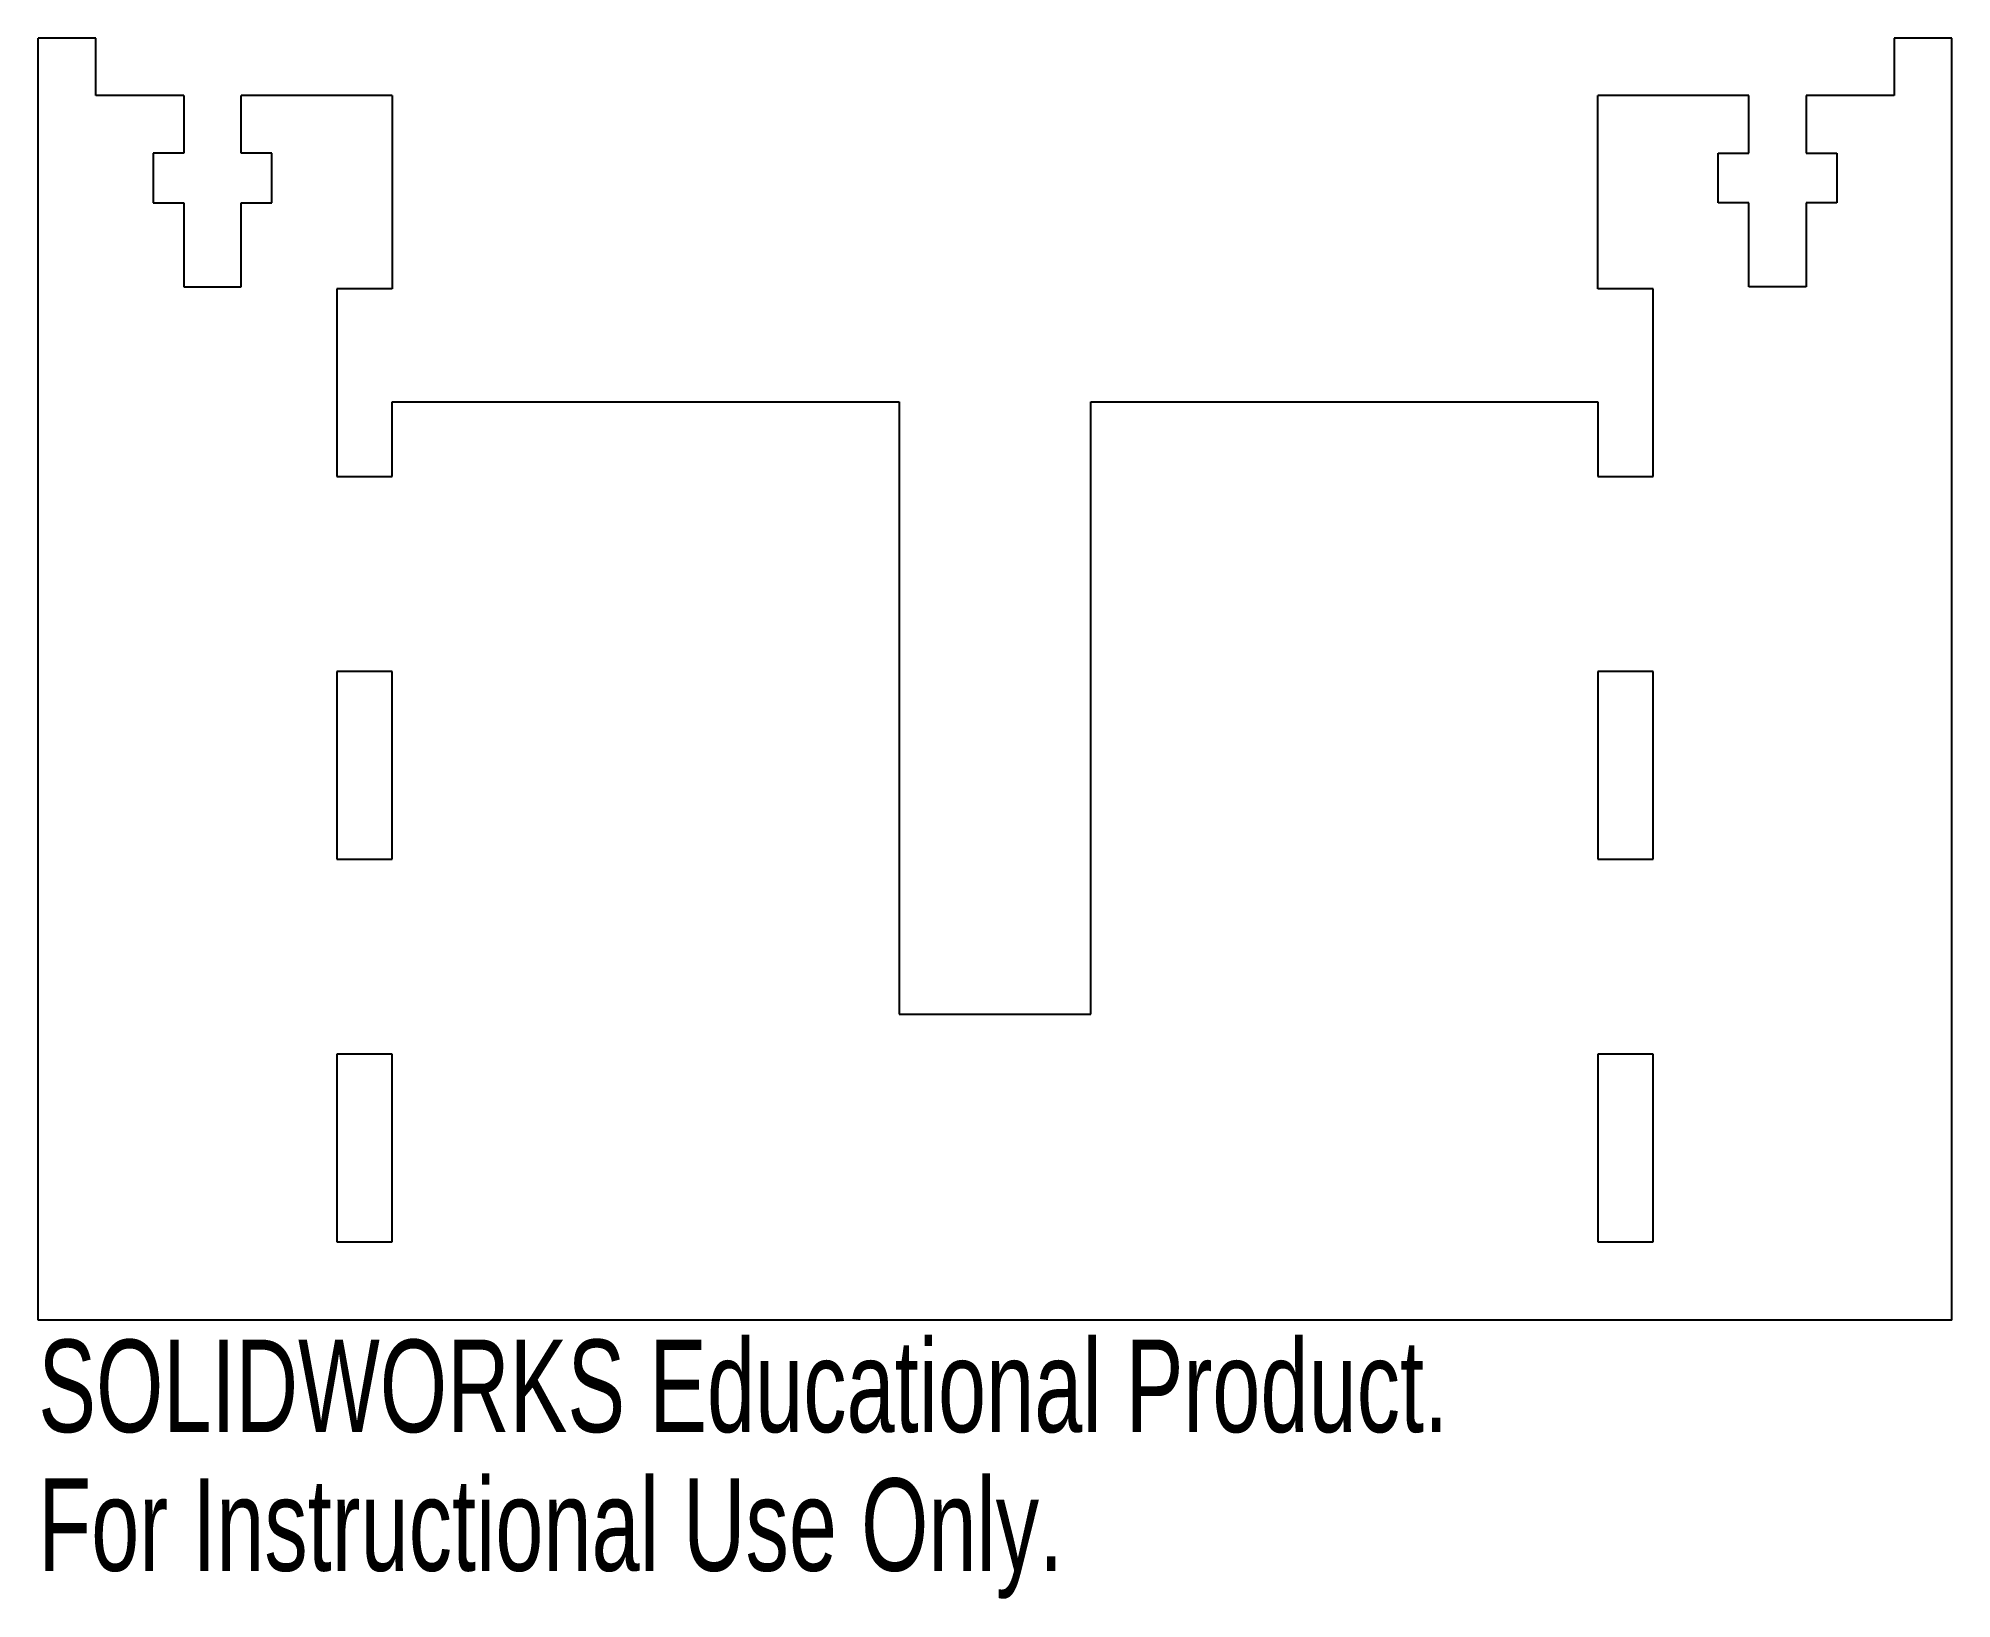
# Model space of a CAD drawing. Header units: millimetres. Extents: x -50 to 50, y -47 to 35.
import ezdxf

# ---------------------------------------------------------------- set-up
doc = ezdxf.new("R2010")
doc.units = ezdxf.units.MM
doc.styles.add('SLDTEXTSTYLE0', font='TXT', dxfattribs={"width": 0.7})

msp = doc.modelspace()

# ---------------------------------------------------------------- linework, layer by layer
at = {"color": 7, "linetype": 'Continuous', "lineweight": 25}
for p, q in [((-47, 35), (-50, 35)), ((-50, -32), (-50, 35)), ((-47, 32), (-47, 35)), ((50, 35), (47, 35)), ((47, 35), (47, 32)), ((50, -32), (50, 35)), ((-42.4, 32), (-47, 32)), ((-42.4, 32), (-42.4, 29)), ((-31.5, 32), (-39.4, 32)), ((-39.4, 29), (-39.4, 32)), ((-31.5, 32), (-31.5, 21.9)), ((39.4, 32), (31.5, 32)), ((31.5, 21.9), (31.5, 32)), ((39.4, 29), (39.4, 32)), ((47, 32), (42.4, 32)), ((42.4, 32), (42.4, 29)), ((-44, 29), (-44, 26.4)), ((-42.4, 29), (-44, 29)), ((-37.8, 29), (-39.4, 29)), ((-37.8, 26.4), (-37.8, 29)), ((37.8, 26.4), (37.8, 29)), ((37.8, 29), (39.4, 29)), ((42.4, 29), (44, 29)), ((44, 29), (44, 26.4)), ((-44, 26.4), (-42.4, 26.4)), ((-42.4, 26.4), (-42.4, 22)), ((-39.4, 26.4), (-37.8, 26.4)), ((-39.4, 22), (-39.4, 26.4)), ((39.4, 26.4), (37.8, 26.4)), ((39.4, 22), (39.4, 26.4)), ((44, 26.4), (42.4, 26.4)), ((42.4, 26.4), (42.4, 22)), ((-42.4, 22), (-39.4, 22)), ((42.4, 22), (39.4, 22)), ((-34.4, 21.9), (-34.4, 12.1)), ((-31.5, 21.9), (-34.4, 21.9)), ((34.4, 21.9), (31.5, 21.9)), ((34.4, 12.1), (34.4, 21.9)), ((-31.5, 16), (-5, 16)), ((-31.5, 12.1), (-31.5, 16)), ((-5, 16), (-5, -16)), ((5, 16), (31.5, 16)), ((5, -16), (5, 16)), ((31.5, 16), (31.5, 12.1)), ((-34.4, 12.1), (-31.5, 12.1)), ((31.5, 12.1), (34.4, 12.1)), ((-34.4, 1.9), (-34.4, -7.9)), ((-31.5, 1.9), (-34.4, 1.9)), ((-31.5, -7.9), (-31.5, 1.9)), ((31.5, 1.9), (31.5, -7.9)), ((34.4, 1.9), (31.5, 1.9)), ((34.4, -7.9), (34.4, 1.9)), ((-34.4, -7.9), (-31.5, -7.9)), ((31.5, -7.9), (34.4, -7.9)), ((-5, -16), (5, -16)), ((-34.4, -18.1), (-34.4, -27.9)), ((-31.5, -18.1), (-34.4, -18.1)), ((-31.5, -27.9), (-31.5, -18.1)), ((31.5, -18.1), (31.5, -27.9)), ((34.4, -18.1), (31.5, -18.1)), ((34.4, -27.9), (34.4, -18.1)), ((-34.4, -27.9), (-31.5, -27.9)), ((31.5, -27.9), (34.4, -27.9)), ((50, -32), (-50, -32))]:
    msp.add_line(p, q, dxfattribs=at)

# ---------------------------------------------------------------- texts
at = {"color": 7, "linetype": 'Continuous', "char_height": 4.8336, "attachment_point": 1, "style": 'SLDTEXTSTYLE0'}
for s, insert in [('SOLIDWORKS Educational Product.', (-50, -33.02)), ('For Instructional Use Only.', (-50, -40.27))]:
    msp.add_mtext(s, dxfattribs=dict(at, insert=insert))

doc.saveas('drawing.dxf')
